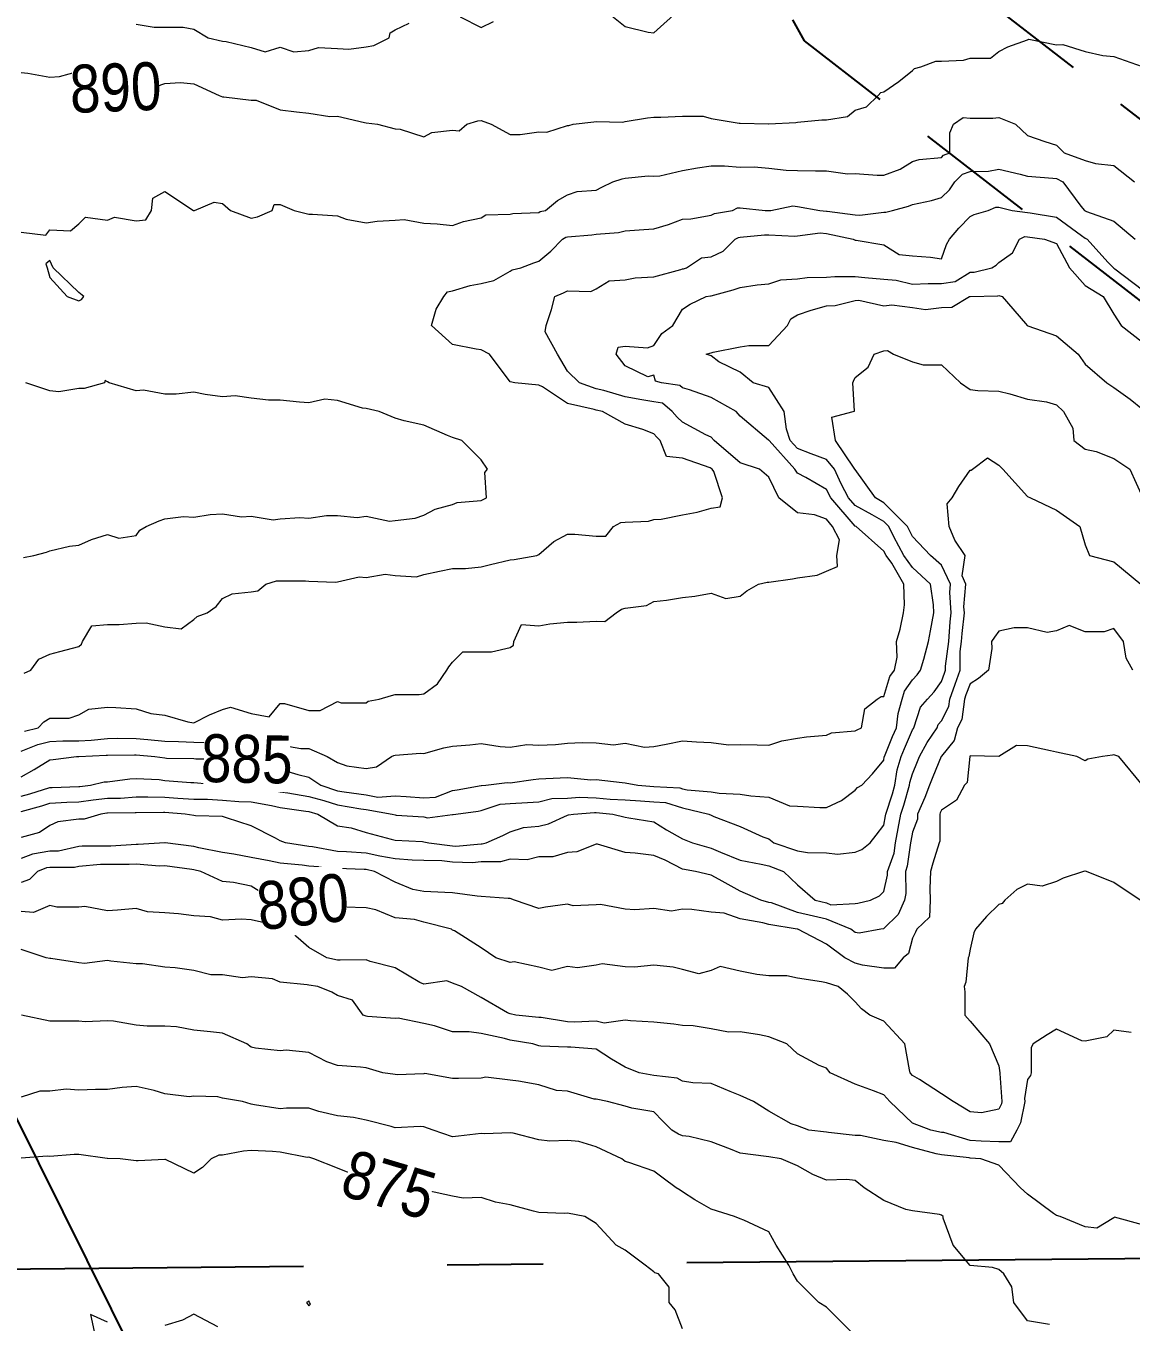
# Model space of a CAD drawing. Extents: x 537850 to 541798, y 6045627 to 6050132.
# Drawn here: x 540503.8 to 540619.1, y 6046792 to 6046927.3 of the extents above; entities that cross this region are included whole.
import ezdxf

# ---------------------------------------------------------------- set-up
doc = ezdxf.new("R2010")
doc.units = 0
doc.header["$LTSCALE"] = 5
for name, pattern in [('DASHED2', [9.525, 6.35, -3.175]), ('foc-ACCESSROAD', [3.75, 2.5, -1.25]), ('foc-QUARTERLINE', [33, 25, -3, 2, -3])]:
    doc.linetypes.add(name, pattern=pattern)
for name, color, linetype in [('C-RW', 13, 'Continuous'), ('F-AR', 190, 'foc-ACCESSROAD'), ('L-SECQ', 8, 'foc-QUARTERLINE')]:
    doc.layers.add(name, color=color, linetype=linetype)
doc.layers.add('Contour_Line_Intermediate', color=7, linetype='DASHED2', true_color=0xd9d9d9)
doc.layers.add('Contour_Line_Major', color=7, linetype='Continuous', true_color=0x6b6b6b)
doc.styles.get("Standard").update_dxf_attribs({"font": 'ARIALN.TTF'})

msp = doc.modelspace()

# ---------------------------------------------------------------- linework, layer by layer
at = {"layer": 'C-RW'}
msp.add_lwpolyline([(540538.349, 6046696.701), (540275.105, 6047227.021), (540292.146, 6047249.573), (540291.045, 6047357.841), (540354.045, 6047358.494), (540354.252, 6047338.505), (540311.237, 6047338.06), (540312.204, 6047242.96), (540298.507, 6047224.834), (540560.552, 6046696.932)], dxfattribs=at)
at = {"layer": 'Contour_Line_Intermediate', "linetype": 'Continuous', "lineweight": 13, "flags": 128}
for points, elevation in [([(540564.064, 6046929.025), (540566.298, 6046927.225), (540568.707, 6046926.617), (540569.298, 6046926.557), (540572.032, 6046929.025)], 890.957), ([(540515.3, 6046927.468), (540517.182, 6046927.144), (540518.3, 6046927.145), (540520.181, 6046927.145), (540521.3, 6046926.963), (540522.79, 6046926.025), (540524.3, 6046925.709), (540524.666, 6046925.66), (540527.3, 6046925.032), (540528.738, 6046924.587), (540530.3, 6046925.084), (540531.755, 6046924.57), (540533.3, 6046924.716), (540534.301, 6046925.024), (540536.299, 6046924.913), (540537.477, 6046924.848), (540539.299, 6046925.091), (540540.083, 6046925.242), (540541.677, 6046926.025), (540541.775, 6046926.549), (540542.299, 6046926.877), (540543.767, 6046927.557)], 890.957), ([(540549.088, 6046928.236), (540551.299, 6046927.103), (540552.57, 6046927.755)], 890.957), ([(540503.301, 6046905.77), (540505.879, 6046905.448), (540506.301, 6046906.011), (540508.445, 6046905.882), (540509.301, 6046906.635), (540509.997, 6046907.331), (540512.301, 6046907.002), (540513.018, 6046907.309), (540515.3, 6046906.928), (540516.287, 6046907.039), (540516.878, 6046908.026), (540517.03, 6046909.296), (540518.3, 6046910.005), (540521.268, 6046908.026), (540521.3, 6046908.008), (540521.313, 6046908.013), (540521.375, 6046908.026), (540523.425, 6046908.902), (540524.3, 6046908.741), (540525.133, 6046908.026), (540527.3, 6046907.214), (540527.95, 6046907.376), (540529.467, 6046908.026), (540529.675, 6046908.651), (540530.3, 6046908.651), (540531.761, 6046908.026), (540533.3, 6046907.65), (540533.676, 6046907.65), (540536.299, 6046907.475), (540537.218, 6046907.108), (540539.299, 6046906.73), (540540.426, 6046906.9), (540542.299, 6046907.004), (540543.243, 6046907.083), (540545.299, 6046906.697), (540546.694, 6046906.632), (540548.299, 6046906.466), (540549.452, 6046906.873), (540551.299, 6046907.262), (540551.767, 6046907.558), (540554.299, 6046907.642), (540554.606, 6046907.719), (540557.298, 6046907.828), (540557.426, 6046907.899), (540558.013, 6046908.026), (540559.26, 6046909.065), (540560.298, 6046909.658), (540561.306, 6046910.018), (540563.298, 6046910.129), (540563.867, 6046910.457), (540565.018, 6046911.026), (540566.009, 6046911.315), (540566.298, 6046911.4), (540568.701, 6046911.624), (540569.298, 6046911.591), (540569.914, 6046911.642), (540572.298, 6046912.199), (540573.846, 6046912.477), (540575.298, 6046912.665), (540576.659, 6046912.665), (540578.297, 6046912.535), (540579.753, 6046912.571), (540581.297, 6046912.421), (540583.09, 6046912.234), (540584.297, 6046912.188), (540586.17, 6046912.153), (540587.297, 6046912.153), (540589.49, 6046911.833), (540590.297, 6046911.882), (540592.605, 6046911.718), (540593.297, 6046911.7), (540594.995, 6046912.328), (540596.297, 6046913.144), (540596.993, 6046913.33), (540599.296, 6046913.567), (540599.531, 6046913.791), (540600.186, 6046914.026), (540600.186, 6046916.136), (540600.568, 6046917.026), (540601.579, 6046917.743), (540602.296, 6046917.65), (540604.674, 6046917.648), (540605.296, 6046917.741), (540607.018, 6046917.026), (540608.296, 6046915.833), (540610.086, 6046915.236), (540611.296, 6046914.833), (540612.104, 6046914.026), (540614.296, 6046913.225), (540615.391, 6046912.931), (540617.296, 6046912.707), (540619.431, 6046911.026)], 888.957), ([(540503.6, 6046859.73), (540504.305, 6046860.029), (540505.145, 6046861.184), (540506.301, 6046861.717), (540507.334, 6046861.995), (540509.301, 6046862.524), (540509.586, 6046862.743), (540509.687, 6046863.029), (540510.656, 6046864.673), (540512.301, 6046864.805), (540513.524, 6046864.805), (540515.3, 6046864.959), (540516.342, 6046864.987), (540518.3, 6046864.575), (540519.978, 6046864.351), (540521.3, 6046865.325), (540521.668, 6046865.661), (540522.702, 6046866.028), (540523.653, 6046866.675), (540524.3, 6046867.523), (540525.304, 6046868.024), (540527.3, 6046868.206), (540527.996, 6046868.332), (540528.807, 6046869.028), (540529.951, 6046869.377), (540530.3, 6046869.363), (540532.97, 6046869.357), (540533.3, 6046869.317), (540536.103, 6046869.225), (540536.299, 6046869.256), (540538.541, 6046869.787), (540539.299, 6046869.701), (540541.264, 6046870.063), (540542.299, 6046869.916), (540544.55, 6046869.778), (540545.299, 6046870.014), (540546.951, 6046870.376), (540548.299, 6046870.662), (540549.665, 6046870.662), (540551.299, 6046870.815), (540552.269, 6046871.058), (540554.299, 6046871.565), (540554.727, 6046871.6), (540557.091, 6046872.028), (540557.244, 6046872.082), (540557.298, 6046872.101), (540558.866, 6046873.46), (540560.298, 6046874.256), (540561.07, 6046874.256), (540563.298, 6046874.033), (540564.283, 6046874.043), (540565.075, 6046875.028), (540565.873, 6046875.453), (540566.298, 6046875.5), (540568.741, 6046875.585), (540569.298, 6046875.787), (540570.07, 6046875.8), (540572.298, 6046876.244), (540573.803, 6046876.523), (540575.298, 6046876.941), (540576.235, 6046877.091), (540576.479, 6046878.028), (540575.552, 6046880.773), (540575.388, 6046881.028), (540575.298, 6046881.108), (540575.159, 6046881.166), (540572.298, 6046882.164), (540570.606, 6046882.336), (540569.966, 6046884.028), (540569.619, 6046884.349), (540569.298, 6046884.723), (540568.151, 6046885.175), (540566.298, 6046885.704), (540563.942, 6046887.027), (540563.298, 6046887.179), (540563.067, 6046887.258), (540560.298, 6046887.891), (540557.695, 6046889.631), (540557.298, 6046889.785), (540554.792, 6046890.027), (540554.299, 6046890.15), (540552.141, 6046893.027), (540551.299, 6046893.471), (540550.767, 6046893.558), (540548.299, 6046894.031), (540546.107, 6046896.027), (540546.586, 6046897.739), (540547.385, 6046899.027), (540547.778, 6046899.548), (540548.299, 6046899.633), (540550.149, 6046900.177), (540551.299, 6046900.394), (540552.612, 6046900.714), (540554.299, 6046901.703), (540554.511, 6046901.814), (540555.441, 6046902.027), (540556.77, 6046902.555), (540557.298, 6046902.738), (540558.543, 6046903.782), (540559.756, 6046905.026), (540560.105, 6046905.22), (540560.298, 6046905.262), (540562.841, 6046905.484), (540563.298, 6046905.534), (540565.616, 6046905.709), (540566.298, 6046905.895), (540568.273, 6046906.051), (540569.298, 6046906.104), (540570.82, 6046906.548), (540572.298, 6046907.099), (540573.166, 6046907.158), (540575.298, 6046907.531), (540575.628, 6046907.696), (540577.498, 6046908.026), (540578.031, 6046908.293), (540578.297, 6046908.293), (540580.909, 6046908.026), (540581.297, 6046908.008), (540581.316, 6046908.007), (540581.511, 6046908.026), (540583.8, 6046908.524), (540584.297, 6046908.436), (540586.62, 6046908.026), (540587.297, 6046907.963), (540587.378, 6046907.946), (540590.297, 6046907.562), (540590.805, 6046907.518), (540593.297, 6046907.836), (540593.492, 6046907.831), (540594.208, 6046908.026), (540595.868, 6046908.455), (540596.297, 6046908.648), (540598.259, 6046909.064), (540599.296, 6046909.365), (540600.14, 6046910.182), (540600.688, 6046911.026), (540601.511, 6046911.812), (540602.296, 6046912.093), (540604.199, 6046912.123), (540605.296, 6046912.33), (540607.501, 6046911.821), (540608.296, 6046911.601), (540610.928, 6046911.394), (540611.296, 6046911.358), (540611.964, 6046911.026), (540613.863, 6046908.459), (540614.217, 6046908.026), (540614.296, 6046907.972), (540614.421, 6046907.901), (540617.296, 6046906.915), (540619.518, 6046905.026)], 887.957), ([(540503.649, 6046853.681), (540505.074, 6046854.029), (540505.661, 6046854.669), (540506.301, 6046855.048), (540508.292, 6046855.038), (540509.301, 6046855.389), (540510.368, 6046855.962), (540512.301, 6046856.188), (540513.176, 6046856.154), (540515.3, 6046855.994), (540516.816, 6046855.513), (540518.3, 6046855.341), (540520.683, 6046854.646), (540521.3, 6046854.541), (540522.947, 6046855.382), (540524.3, 6046855.925), (540525.138, 6046856.191), (540527.3, 6046855.529), (540529.162, 6046855.166), (540530.3, 6046856.572), (540530.761, 6046856.568), (540533.3, 6046855.851), (540534.477, 6046855.851), (540536.299, 6046856.775), (540536.683, 6046856.645), (540539.299, 6046856.645), (540539.503, 6046856.825), (540540.636, 6046857.029), (540541.935, 6046857.393), (540542.299, 6046857.496), (540544.832, 6046857.496), (540545.299, 6046857.563), (540546.719, 6046858.608), (540547.714, 6046860.029), (540547.924, 6046860.404), (540548.299, 6046860.866), (540549.38, 6046861.947), (540551.299, 6046861.947), (540552.38, 6046861.947), (540554.299, 6046862.427), (540554.671, 6046862.656), (540554.703, 6046863.029), (540555.505, 6046864.822), (540557.298, 6046864.686), (540558.455, 6046864.872), (540560.298, 6046865.06), (540561.267, 6046865.06), (540563.298, 6046865.169), (540564.195, 6046865.132), (540565.379, 6046866.028), (540565.919, 6046866.407), (540566.298, 6046866.501), (540568.528, 6046866.798), (540569.298, 6046867.217), (540570.62, 6046867.351), (540572.298, 6046867.645), (540573.574, 6046867.752), (540575.298, 6046868.065), (540576.812, 6046867.514), (540578.297, 6046867.762), (540578.99, 6046868.336), (540580.208, 6046869.028), (540581.113, 6046869.213), (540581.297, 6046869.229), (540583.756, 6046869.57), (540584.297, 6046869.675), (540586.352, 6046869.973), (540587.297, 6046870.371), (540588.445, 6046870.88), (540588.399, 6046872.028), (540588.661, 6046873.664), (540587.935, 6046875.028), (540587.297, 6046875.803), (540586.061, 6046876.264), (540584.297, 6046876.459), (540582.35, 6046878.028), (540581.297, 6046880.187), (540580.327, 6046881.028), (540578.297, 6046881.682), (540575.597, 6046884.028), (540575.298, 6046884.368), (540574.717, 6046884.608), (540572.298, 6046885.916), (540571.721, 6046886.451), (540571.225, 6046887.027), (540570.197, 6046887.927), (540569.298, 6046888.055), (540568.064, 6046888.261), (540566.298, 6046888.576), (540564.09, 6046889.236), (540563.298, 6046889.422), (540561.539, 6046890.027), (540560.298, 6046891.267), (540559.233, 6046893.027), (540557.972, 6046895.353), (540558.08, 6046896.027), (540558.635, 6046897.691), (540558.969, 6046899.027), (540559.889, 6046899.436), (540560.298, 6046899.653), (540562.744, 6046899.581), (540563.298, 6046899.857), (540564.648, 6046900.677), (540566.298, 6046900.795), (540567.34, 6046900.984), (540569.298, 6046901.09), (540572.121, 6046901.85), (540572.298, 6046901.92), (540572.388, 6046901.936), (540572.697, 6046902.027), (540574.257, 6046903.067), (540575.298, 6046903.182), (540576.542, 6046903.782), (540577.788, 6046905.026), (540578.127, 6046905.196), (540578.297, 6046905.226), (540580.836, 6046905.488), (540581.297, 6046905.466), (540583.995, 6046905.329), (540584.297, 6046905.359), (540586.643, 6046905.68), (540587.297, 6046905.619), (540590.081, 6046905.026), (540590.297, 6046904.931), (540590.415, 6046904.908), (540593.297, 6046904.428), (540594.884, 6046903.439), (540596.297, 6046903.306), (540598.167, 6046903.156), (540599.296, 6046902.989), (540599.841, 6046904.482), (540600.156, 6046905.026), (540601.135, 6046906.188), (540602.296, 6046907.389), (540602.718, 6046907.605), (540604.167, 6046908.026), (540604.967, 6046908.356), (540605.296, 6046908.365), (540606.691, 6046908.026), (540608.296, 6046907.809), (540608.548, 6046907.775), (540611.296, 6046907.324), (540613.921, 6046905.401), (540614.296, 6046905.142), (540614.499, 6046905.026), (540616.678, 6046902.644), (540617.239, 6046902.027), (540617.296, 6046901.989), (540617.407, 6046901.915), (540620.295, 6046899.757)], 886.957), ([(540503.301, 6046851.597), (540505.051, 6046852.279), (540506.301, 6046852.584), (540507.653, 6046852.677), (540509.301, 6046852.674), (540510.599, 6046852.731), (540512.301, 6046852.928), (540513.388, 6046852.941), (540515.3, 6046852.919), (540516.528, 6046852.801), (540518.3, 6046852.631), (540519.714, 6046852.615), (540521.3, 6046852.513), (540522.817, 6046852.512), (540524.3, 6046852.671), (540525.674, 6046852.655), (540527.3, 6046852.781), (540528.928, 6046852.4), (540530.3, 6046852.255), (540532.473, 6046851.855), (540533.3, 6046851.853), (540535.234, 6046851.029), (540536.299, 6046850.401), (540537.279, 6046850.049), (540539.299, 6046849.77), (540540.377, 6046849.952), (540541.929, 6046851.029), (540542.185, 6046851.144), (540542.299, 6046851.164), (540544.954, 6046851.374), (540545.299, 6046851.358), (540547.4, 6046851.928), (540548.299, 6046852.121), (540550.088, 6046852.24), (540551.299, 6046852.381), (540553.267, 6046852.061), (540554.299, 6046852.006), (540556.053, 6046852.275), (540557.298, 6046852.216), (540559.036, 6046852.291), (540560.298, 6046852.438), (540561.818, 6046852.509), (540563.298, 6046852.477), (540565.087, 6046852.24), (540566.298, 6046852.411), (540568.321, 6046852.006), (540569.298, 6046852.081), (540570.584, 6046852.315), (540572.298, 6046852.678), (540573.756, 6046852.57), (540575.298, 6046852.511), (540577.092, 6046852.235), (540578.297, 6046852.293), (540580.076, 6046852.25), (540581.297, 6046852.221), (540582.653, 6046852.673), (540584.297, 6046852.947), (540585.224, 6046853.102), (540587.297, 6046853.261), (540587.824, 6046853.502), (540590.297, 6046853.708), (540590.513, 6046853.813), (540590.958, 6046854.029), (540591.323, 6046856.003), (540592.592, 6046857.029), (540593.032, 6046857.293), (540593.297, 6046857.305), (540593.935, 6046859.39), (540594.394, 6046860.029), (540594.686, 6046861.418), (540594.611, 6046863.029), (540594.985, 6046864.34), (540595.34, 6046866.028), (540595.451, 6046866.874), (540595.371, 6046869.028), (540594.112, 6046871.213), (540593.527, 6046872.028), (540593.297, 6046872.46), (540590.391, 6046875.028), (540590.297, 6046875.079), (540587.748, 6046878.028), (540587.297, 6046878.895), (540585.166, 6046880.159), (540584.297, 6046880.616), (540584.005, 6046881.028), (540581.319, 6046884.006), (540581.299, 6046884.028), (540581.297, 6046884.033), (540581.268, 6046884.057), (540578.297, 6046886.564), (540577.9, 6046887.027), (540575.298, 6046888.519), (540573.011, 6046889.314), (540572.298, 6046889.509), (540572.021, 6046889.751), (540570.092, 6046890.027), (540569.478, 6046890.208), (540569.298, 6046890.845), (540568.669, 6046890.656), (540566.298, 6046891.794), (540565.386, 6046893.027), (540565.584, 6046893.741), (540566.298, 6046893.864), (540568.653, 6046893.672), (540569.298, 6046893.943), (540570.138, 6046895.187), (540571.288, 6046896.027), (540572.298, 6046897.707), (540573.089, 6046898.235), (540574.771, 6046899.027), (540575.218, 6046899.106), (540575.298, 6046899.129), (540577.582, 6046899.742), (540578.297, 6046899.981), (540580.066, 6046900.258), (540581.297, 6046900.349), (540582.533, 6046900.791), (540584.297, 6046900.889), (540585.288, 6046901.035), (540587.297, 6046901.068), (540588.176, 6046901.147), (540590.297, 6046901.131), (540591.297, 6046901.026), (540593.297, 6046900.844), (540594.59, 6046900.733), (540596.297, 6046900.33), (540597.911, 6046900.412), (540599.296, 6046900.396), (540600.724, 6046900.599), (540602.296, 6046901.586), (540602.726, 6046901.597), (540604.553, 6046902.027), (540605.011, 6046902.312), (540605.296, 6046902.593), (540606.706, 6046903.617), (540607.463, 6046905.026), (540608.018, 6046905.304), (540608.296, 6046905.267), (540610.067, 6046905.026), (540611.296, 6046904.582), (540612.663, 6046902.027), (540614.296, 6046900.2), (540616.183, 6046899.027), (540617.296, 6046897.2), (540618.047, 6046896.027), (540620.295, 6046894.286)], 885.957), ([(540503.301, 6046846.898), (540504.187, 6046847.143), (540506.301, 6046847.787), (540506.527, 6046847.803), (540509.301, 6046847.886), (540509.428, 6046847.902), (540510.541, 6046848.029), (540511.955, 6046848.375), (540512.301, 6046848.401), (540514.616, 6046848.713), (540515.3, 6046848.725), (540517.706, 6046848.623), (540518.3, 6046848.545), (540520.995, 6046848.334), (540521.3, 6046848.329), (540524.286, 6046848.029), (540524.3, 6046848.028), (540524.301, 6046848.028), (540527.3, 6046847.995), (540527.343, 6046847.987), (540530.3, 6046847.346), (540531.1, 6046847.229), (540533.3, 6046846.874), (540534.874, 6046846.455), (540536.299, 6046845.993), (540538.743, 6046845.586), (540539.299, 6046845.507), (540541.986, 6046845.029), (540542.299, 6046844.933), (540542.401, 6046844.927), (540545.299, 6046844.728), (540545.68, 6046844.648), (540548.299, 6046844.965), (540548.354, 6046844.975), (540548.627, 6046845.029), (540550.983, 6046845.345), (540551.299, 6046845.399), (540553.252, 6046846.076), (540554.299, 6046846.133), (540556.111, 6046846.217), (540557.298, 6046846.314), (540558.668, 6046846.66), (540560.298, 6046846.697), (540561.532, 6046846.796), (540563.298, 6046846.724), (540564.745, 6046846.582), (540566.298, 6046846.514), (540567.918, 6046846.409), (540569.298, 6046846.306), (540570.507, 6046846.238), (540572.298, 6046845.683), (540575.043, 6046845.029), (540575.298, 6046844.918), (540575.552, 6046844.775), (540578.297, 6046843.734), (540580.684, 6046842.642), (540581.297, 6046842.432), (540581.833, 6046842.03), (540584.297, 6046841.203), (540585.314, 6046841.013), (540587.297, 6046840.968), (540588.469, 6046840.858), (540590.297, 6046841.05), (540590.992, 6046841.335), (540591.855, 6046842.03), (540592.507, 6046842.819), (540593.297, 6046843.871), (540593.48, 6046844.846), (540593.515, 6046845.029), (540594.193, 6046847.133), (540594.45, 6046848.029), (540594.681, 6046849.645), (540595.099, 6046851.029), (540595.445, 6046851.881), (540596.297, 6046853.819), (540596.372, 6046853.953), (540596.422, 6046854.029), (540597.128, 6046856.197), (540597.85, 6046857.029), (540598.547, 6046857.778), (540599.296, 6046858.848), (540599.607, 6046859.718), (540599.723, 6046860.029), (540599.718, 6046860.45), (540600.06, 6046863.029), (540600.219, 6046865.106), (540600.326, 6046866.028), (540600.17, 6046868.155), (540600.245, 6046869.028), (540599.296, 6046870.995), (540598.166, 6046872.028), (540596.297, 6046873.993), (540595.77, 6046875.028), (540593.297, 6046877.522), (540592.423, 6046878.028), (540590.297, 6046880.995), (540590.282, 6046881.028), (540590.196, 6046881.128), (540588.256, 6046884.028), (540587.87, 6046886.455), (540590.103, 6046887.027), (540590.245, 6046887.08), (540590.055, 6046890.027), (540590.127, 6046890.197), (540590.297, 6046890.599), (540591.663, 6046891.661), (540592.283, 6046893.027), (540593.297, 6046893.368), (540593.689, 6046893.42), (540594.301, 6046893.027), (540596.297, 6046892.236), (540597.404, 6046891.92), (540599.296, 6046891.92), (540601.289, 6046890.027), (540602.296, 6046889.346), (540603.089, 6046889.235), (540605.296, 6046889.167), (540606.429, 6046888.894), (540608.296, 6046888.339), (540610.279, 6046888.044), (540611.296, 6046887.735), (540612.035, 6046887.027), (540613.021, 6046885.302), (540613.109, 6046884.028), (540614.296, 6046883.122), (540615.443, 6046882.88), (540617.296, 6046882.139), (540618.95, 6046881.028), (540620.295, 6046878.101)], 883.958), ([(540503.526, 6046871.803), (540504.632, 6046872.028), (540505.953, 6046872.376), (540506.301, 6046872.491), (540508.355, 6046872.974), (540509.301, 6046873.079), (540510.645, 6046873.684), (540512.301, 6046874.211), (540513.499, 6046873.829), (540515.3, 6046874.106), (540515.679, 6046874.65), (540516.326, 6046875.028), (540517.688, 6046875.64), (540518.3, 6046875.824), (540520.237, 6046876.091), (540521.3, 6046876.03), (540523.023, 6046876.305), (540524.3, 6046876.357), (540526.275, 6046876.053), (540527.3, 6046876.119), (540529.575, 6046875.752), (540530.3, 6046875.847), (540532.364, 6046875.964), (540533.3, 6046875.903), (540535.141, 6046876.186), (540536.299, 6046876.186), (540538.346, 6046875.982), (540539.299, 6046876.101), (540541.726, 6046875.601), (540542.299, 6046875.67), (540544.409, 6046875.918), (540545.299, 6046876.236), (540546.47, 6046876.857), (540548.299, 6046877.332), (540548.792, 6046877.535), (540551.299, 6046877.763), (540551.481, 6046877.846), (540551.828, 6046878.028), (540551.668, 6046880.659), (540551.933, 6046881.028), (540551.299, 6046881.98), (540549.252, 6046884.028), (540548.299, 6046884.321), (540547.787, 6046884.539), (540545.299, 6046885.602), (540543.252, 6046886.074), (540542.299, 6046886.347), (540540.649, 6046887.027), (540539.299, 6046887.372), (540538.921, 6046887.405), (540536.299, 6046888.202), (540534.993, 6046888.334), (540533.3, 6046887.942), (540532.327, 6046888), (540530.3, 6046888.226), (540529.101, 6046888.226), (540527.3, 6046888.435), (540525.636, 6046888.692), (540524.3, 6046888.558), (540522.509, 6046888.818), (540521.3, 6046889.043), (540519.46, 6046888.867), (540518.3, 6046888.867), (540516.05, 6046889.277), (540515.3, 6046889.202), (540512.493, 6046890.027), (540512.301, 6046890.134), (540512.06, 6046890.267), (540511.98, 6046890.027), (540509.874, 6046889.454), (540509.301, 6046889.454), (540507.223, 6046889.105), (540506.301, 6046889.195), (540503.786, 6046890.027)], 888.957), ([(540503.301, 6046845.3), (540505.439, 6046845.892), (540506.301, 6046846.155), (540508.055, 6046846.275), (540509.301, 6046846.313), (540510.825, 6046846.505), (540512.301, 6046846.673), (540513.643, 6046846.687), (540515.3, 6046846.816), (540516.499, 6046846.831), (540518.3, 6046846.784), (540519.646, 6046846.684), (540521.3, 6046846.594), (540522.747, 6046846.583), (540524.3, 6046846.487), (540526, 6046846.329), (540527.3, 6046846.315), (540529.418, 6046845.911), (540530.3, 6046845.72), (540533.005, 6046845.324), (540533.3, 6046845.277), (540534.229, 6046845.029), (540536.299, 6046843.797), (540537.737, 6046843.592), (540539.299, 6046843.091), (540541.906, 6046842.423), (540542.299, 6046842.301), (540545.179, 6046842.15), (540545.299, 6046842.141), (540545.838, 6046842.03), (540548.299, 6046841.694), (540548.642, 6046841.687), (540551.299, 6046841.921), (540551.407, 6046841.921), (540551.807, 6046842.03), (540553.555, 6046842.773), (540554.299, 6046843.175), (540555.687, 6046843.641), (540557.298, 6046843.762), (540558.321, 6046844.006), (540560.298, 6046844.919), (540560.385, 6046844.943), (540560.914, 6046845.029), (540563.121, 6046845.206), (540563.298, 6046845.199), (540565.032, 6046845.029), (540566.298, 6046844.709), (540566.691, 6046844.636), (540569.298, 6046844.214), (540570.634, 6046843.366), (540572.298, 6046842.45), (540573.324, 6046842.03), (540575.298, 6046841.461), (540576.268, 6046841.059), (540578.297, 6046840.219), (540580.514, 6046839.812), (540581.297, 6046839.635), (540582.841, 6046839.03), (540584.297, 6046837.635), (540586.131, 6046836.03), (540587.297, 6046835.752), (540587.761, 6046835.566), (540590.297, 6046835.708), (540590.584, 6046835.742), (540591.907, 6046836.03), (540592.834, 6046836.493), (540593.297, 6046836.956), (540593.692, 6046838.634), (540593.683, 6046839.03), (540594.367, 6046840.96), (540594.52, 6046842.03), (540594.801, 6046843.525), (540595.085, 6046845.029), (540595.38, 6046845.946), (540595.978, 6046848.029), (540596.018, 6046848.308), (540596.297, 6046849.23), (540596.799, 6046850.526), (540597.005, 6046851.029), (540597.828, 6046852.497), (540598.841, 6046854.029), (540598.953, 6046854.372), (540599.296, 6046854.768), (540600.08, 6046856.245), (540600.177, 6046857.029), (540600.735, 6046858.59), (540601.269, 6046860.029), (540601.249, 6046861.981), (540601.388, 6046863.029), (540601.452, 6046863.873), (540601.702, 6046866.028), (540601.655, 6046866.67), (540601.858, 6046869.028), (540601.449, 6046869.875), (540601.764, 6046872.028), (540600.7, 6046873.624), (540600.115, 6046875.028), (540599.917, 6046877.407), (540600.434, 6046878.028), (540601.102, 6046879.222), (540602.296, 6046880.924), (540602.408, 6046880.916), (540602.559, 6046881.028), (540604.115, 6046882.209), (540605.296, 6046881.443), (540605.692, 6046881.028), (540608.296, 6046878.164), (540608.585, 6046878.028), (540611.296, 6046876.744), (540613.731, 6046875.028), (540614.296, 6046873.138), (540614.74, 6046872.028), (540617.296, 6046871.368), (540620.119, 6046869.028)], 882.958), ([(540619.263, 6046860.029), (540618.565, 6046861.298), (540618.309, 6046863.029), (540617.296, 6046864.405), (540616.278, 6046864.047), (540614.296, 6046864.047), (540612.619, 6046864.705), (540611.296, 6046864.149), (540610.342, 6046863.983), (540608.296, 6046864.45), (540606.874, 6046864.45), (540605.296, 6046864.124), (540604.825, 6046863.5), (540604.542, 6046863.029), (540604.577, 6046862.309), (540604.227, 6046860.029), (540603.163, 6046859.162), (540602.296, 6046858.631), (540601.863, 6046857.462), (540601.708, 6046857.029), (540601.441, 6046854.884), (540600.988, 6046854.029), (540600.635, 6046852.691), (540599.296, 6046851.059), (540599.285, 6046851.041), (540599.278, 6046851.029), (540598.412, 6046848.913), (540598.069, 6046848.029), (540597.571, 6046846.755), (540596.823, 6046845.029), (540596.823, 6046844.503), (540596.297, 6046843.129), (540596.122, 6046842.204), (540596.089, 6046842.03), (540595.74, 6046839.586), (540595.543, 6046839.03), (540595.6, 6046836.726), (540595.436, 6046836.03), (540594.782, 6046834.544), (540593.297, 6046833.071), (540593.263, 6046833.064), (540592.981, 6046833.03), (540590.715, 6046832.612), (540590.297, 6046832.676), (540589.839, 6046833.03), (540587.297, 6046834.047), (540585.961, 6046834.366), (540584.297, 6046834.748), (540581.579, 6046835.748), (540581.297, 6046835.792), (540580.446, 6046836.03), (540578.297, 6046836.983), (540576.127, 6046838.2), (540575.298, 6046838.647), (540573.638, 6046839.03), (540572.298, 6046839.278), (540570.479, 6046840.211), (540569.298, 6046840.699), (540567.369, 6046840.958), (540566.298, 6046841.004), (540563.431, 6046841.896), (540563.298, 6046841.875), (540561.255, 6046841.073), (540560.298, 6046841.021), (540558.764, 6046840.564), (540557.298, 6046840.564), (540556.08, 6046840.248), (540554.299, 6046840.306), (540553.296, 6046840.032), (540551.299, 6046840.032), (540550.377, 6046839.951), (540548.299, 6046839.998), (540547.178, 6046840.151), (540545.299, 6046840.179), (540544.104, 6046840.225), (540542.299, 6046840.359), (540540.7, 6046840.629), (540539.299, 6046840.953), (540537.234, 6046841.095), (540536.299, 6046841.128), (540533.707, 6046841.622), (540533.3, 6046841.65), (540530.887, 6046842.03), (540530.3, 6046842.247), (540529.817, 6046842.512), (540527.3, 6046843.814), (540524.712, 6046844.617), (540524.3, 6046844.78), (540521.49, 6046844.839), (540521.3, 6046844.89), (540520.423, 6046845.029), (540518.3, 6046845.188), (540518.138, 6046845.192), (540515.3, 6046845.155), (540515.184, 6046845.146), (540512.301, 6046845.116), (540512.223, 6046845.107), (540511.603, 6046845.029), (540509.854, 6046844.477), (540509.301, 6046844.477), (540507.129, 6046844.202), (540506.301, 6046843.834), (540505.218, 6046843.112), (540503.301, 6046842.586)], 881.958), ([(540620.295, 6046848.045), (540617.797, 6046851.029), (540617.296, 6046851.214), (540617.162, 6046851.162), (540616.097, 6046851.029), (540614.573, 6046850.752), (540614.296, 6046850.578), (540613.437, 6046851.029), (540611.296, 6046851.503), (540610.696, 6046851.629), (540608.296, 6046852.134), (540607.129, 6046852.196), (540605.296, 6046851.029), (540602.296, 6046851.094), (540602.283, 6046851.043), (540602.272, 6046851.029), (540602.001, 6046848.324), (540601.717, 6046848.029), (540600.865, 6046846.46), (540599.296, 6046845.442), (540599.181, 6046845.145), (540599.13, 6046845.029), (540599.13, 6046842.196), (540599.067, 6046842.03), (540598.409, 6046839.917), (540598.156, 6046839.03), (540598.082, 6046837.244), (540598.129, 6046836.03), (540598.061, 6046834.266), (540596.73, 6046833.03), (540596.61, 6046832.717), (540596.297, 6046832.087), (540595.87, 6046830.457), (540595.316, 6046830.03), (540594.395, 6046828.931), (540593.297, 6046828.93), (540591.056, 6046829.271), (540590.297, 6046829.472), (540589.226, 6046830.03), (540587.297, 6046831.435), (540584.324, 6046833.003), (540584.297, 6046833.011), (540584.249, 6046833.03), (540581.297, 6046833.484), (540580.667, 6046833.66), (540578.297, 6046834.084), (540576.629, 6046834.698), (540575.298, 6046834.801), (540573.266, 6046835.061), (540572.298, 6046835.115), (540571.158, 6046834.89), (540569.298, 6046835.181), (540567.306, 6046835.021), (540566.298, 6046835.091), (540563.741, 6046835.587), (540563.298, 6046835.559), (540560.879, 6046835.449), (540560.298, 6046835.612), (540558.003, 6046835.325), (540557.298, 6046835.185), (540554.763, 6046836.03), (540554.299, 6046836.216), (540554.113, 6046836.216), (540551.299, 6046836.424), (540550.872, 6046836.456), (540548.299, 6046836.811), (540547.486, 6046836.843), (540545.299, 6046836.93), (540544.164, 6046837.165), (540542.299, 6046837.901), (540540.164, 6046839.03), (540539.299, 6046839.229), (540539.085, 6046839.244), (540536.299, 6046839.344), (540535.912, 6046839.417), (540533.3, 6046839.596), (540532.627, 6046839.702), (540530.3, 6046839.899), (540529.181, 6046840.149), (540527.3, 6046840.476), (540525.479, 6046840.85), (540524.3, 6046841.012), (540521.819, 6046841.511), (540521.3, 6046841.639), (540518.303, 6046842.027), (540518.3, 6046842.027), (540515.489, 6046841.841), (540515.3, 6046841.857), (540512.654, 6046841.676), (540512.301, 6046841.676), (540509.654, 6046841.676), (540509.301, 6046841.647), (540507.19, 6046841.14), (540506.301, 6046841.141), (540504.475, 6046840.855), (540503.301, 6046840.376)], 880.958), ([(540619.093, 6046822.233), (540617.296, 6046822.473), (540616.565, 6046821.761), (540614.296, 6046821.314), (540613.959, 6046821.368), (540611.296, 6046822.579), (540610.35, 6046821.976), (540608.865, 6046821.031), (540608.652, 6046820.675), (540608.652, 6046818.031), (540608.578, 6046817.749), (540608.296, 6046817.335), (540607.972, 6046815.355), (540607.997, 6046815.031), (540607.535, 6046812.792), (540607.161, 6046812.031), (540606.516, 6046810.811), (540605.296, 6046810.811), (540603.447, 6046810.88), (540602.296, 6046810.963), (540599.55, 6046811.777), (540599.296, 6046811.805), (540598.183, 6046812.031), (540596.297, 6046812.774), (540593.922, 6046815.031), (540593.297, 6046815.733), (540592.201, 6046816.126), (540590.297, 6046816.851), (540587.703, 6046818.031), (540587.297, 6046818.516), (540586.535, 6046818.793), (540584.297, 6046819.986), (540583.178, 6046821.031), (540581.297, 6046821.762), (540580.339, 6046821.989), (540578.297, 6046822.292), (540577.074, 6046822.254), (540575.298, 6046822.598), (540573.409, 6046822.919), (540572.298, 6046822.95), (540571.37, 6046823.103), (540569.298, 6046823.32), (540566.879, 6046823.45), (540566.298, 6046823.509), (540564.11, 6046823.218), (540563.298, 6046823.398), (540561.011, 6046823.318), (540560.298, 6046823.341), (540557.535, 6046823.794), (540557.298, 6046823.799), (540554.902, 6046824.03), (540554.299, 6046824.175), (540554.045, 6046824.284), (540551.299, 6046825.894), (540549.239, 6046827.03), (540548.299, 6046827.364), (540547.702, 6046827.628), (540545.299, 6046827.28), (540544.876, 6046827.454), (540542.299, 6046828.984), (540539.691, 6046829.639), (540539.299, 6046829.822), (540536.568, 6046829.761), (540536.299, 6046829.783), (540535.175, 6046830.03), (540533.3, 6046831.111), (540531.105, 6046833.03), (540530.3, 6046833.254), (540529.926, 6046833.403), (540527.3, 6046833.974), (540526.29, 6046834.04), (540524.3, 6046833.943), (540523.042, 6046834.288), (540521.3, 6046834.411), (540519.722, 6046834.608), (540518.3, 6046834.703), (540516.492, 6046834.838), (540515.3, 6046835.182), (540513.349, 6046834.982), (540512.301, 6046834.931), (540509.939, 6046835.391), (540509.301, 6046835.303), (540507.024, 6046835.306), (540506.301, 6046835.479), (540504.578, 6046834.753), (540503.301, 6046834.841)], 878.958), ([(540620.295, 6046802.169), (540617.375, 6046802.952), (540617.296, 6046802.892), (540615.508, 6046801.819), (540614.296, 6046801.954), (540611.698, 6046803.031), (540611.296, 6046803.131), (540610.996, 6046803.332), (540608.296, 6046805.356), (540607.546, 6046806.031), (540605.296, 6046808.384), (540603.405, 6046809.031), (540602.296, 6046809.112), (540602.182, 6046809.146), (540599.296, 6046809.461), (540598.757, 6046809.571), (540596.297, 6046810.213), (540594.585, 6046810.742), (540593.297, 6046810.954), (540590.861, 6046811.467), (540590.297, 6046811.479), (540587.521, 6046811.807), (540587.297, 6046811.82), (540585.48, 6046812.031), (540584.297, 6046812.486), (540583.64, 6046812.688), (540581.297, 6046814.027), (540579.684, 6046815.031), (540578.297, 6046815.667), (540577.261, 6046816.067), (540575.298, 6046816.905), (540573.36, 6046816.968), (540572.298, 6046817.148), (540571.717, 6046817.45), (540569.298, 6046817.742), (540567.755, 6046818.031), (540566.298, 6046818.627), (540564.894, 6046819.435), (540563.298, 6046820.498), (540560.641, 6046820.688), (540560.298, 6046820.701), (540557.526, 6046820.803), (540557.298, 6046820.827), (540556.692, 6046821.031), (540554.299, 6046821.441), (540553.712, 6046821.617), (540551.299, 6046822.14), (540550.04, 6046822.289), (540548.299, 6046822.289), (540546.418, 6046822.912), (540545.299, 6046823.151), (540542.615, 6046823.715), (540542.299, 6046823.68), (540539.434, 6046823.896), (540539.299, 6046823.941), (540538.962, 6046824.03), (540537.866, 6046825.597), (540536.299, 6046826.079), (540535.71, 6046826.441), (540534.238, 6046827.03), (540533.3, 6046827.155), (540533.117, 6046827.213), (540530.3, 6046827.472), (540529.51, 6046827.82), (540527.3, 6046828.03), (540526.387, 6046827.943), (540524.3, 6046828.253), (540523.09, 6046828.24), (540521.3, 6046828.711), (540519.357, 6046828.974), (540518.3, 6046829.036), (540515.947, 6046829.383), (540515.3, 6046829.405), (540512.661, 6046829.669), (540512.301, 6046829.726), (540509.904, 6046829.426), (540509.301, 6046829.487), (540506.385, 6046829.946), (540506.301, 6046829.949), (540505.894, 6046830.03), (540503.301, 6046830.893)], 877.958), ([(540610.584, 6046791.744), (540608.296, 6046792.125), (540606.866, 6046794.032), (540606.661, 6046795.666), (540605.827, 6046797.032), (540605.296, 6046797.494), (540604.633, 6046797.695), (540602.296, 6046797.913), (540600.525, 6046800.032), (540599.491, 6046802.837), (540599.491, 6046803.031), (540599.296, 6046803.169), (540599.102, 6046803.226), (540596.297, 6046803.627), (540595.583, 6046803.745), (540593.297, 6046804.696), (540591.242, 6046806.031), (540590.297, 6046806.773), (540589.427, 6046806.901), (540587.297, 6046806.806), (540585.904, 6046807.424), (540584.297, 6046808.3), (540582.571, 6046809.031), (540581.297, 6046809.26), (540581.035, 6046809.294), (540578.297, 6046809.65), (540577.292, 6046810.036), (540575.298, 6046810.834), (540572.971, 6046811.358), (540572.298, 6046811.451), (540571.876, 6046811.609), (540571.167, 6046812.031), (540570.244, 6046812.977), (540569.298, 6046813.947), (540566.998, 6046814.331), (540566.298, 6046814.531), (540564.463, 6046815.031), (540563.298, 6046815.259), (540563.062, 6046815.267), (540560.298, 6046816.092), (540559.151, 6046816.178), (540557.298, 6046816.759), (540555.191, 6046817.138), (540554.299, 6046817.256), (540551.778, 6046817.552), (540551.299, 6046817.478), (540548.912, 6046817.418), (540548.299, 6046817.418), (540545.396, 6046817.934), (540545.299, 6046817.92), (540542.506, 6046817.824), (540542.299, 6046817.837), (540541.014, 6046818.031), (540539.299, 6046818.548), (540538.708, 6046818.622), (540536.299, 6046818.783), (540535.172, 6046819.158), (540533.3, 6046820.139), (540530.955, 6046820.375), (540530.3, 6046820.302), (540527.726, 6046820.605), (540527.3, 6046820.694), (540526.844, 6046821.031), (540524.3, 6046822.148), (540523.035, 6046822.296), (540521.3, 6046822.474), (540519.515, 6046822.816), (540518.3, 6046822.904), (540516.425, 6046822.906), (540515.3, 6046823.001), (540512.934, 6046823.397), (540512.301, 6046823.444), (540509.974, 6046823.357), (540509.301, 6046823.403), (540506.905, 6046823.427), (540506.301, 6046823.419), (540503.327, 6046824.03)], 876.958), ([(540589.862, 6046791.032), (540587.297, 6046793.562), (540586.526, 6046794.032), (540584.297, 6046796.261), (540583.826, 6046797.032), (540583.387, 6046797.942), (540582.076, 6046800.032), (540581.297, 6046801.422), (540578.687, 6046802.642), (540578.297, 6046802.79), (540577.717, 6046803.031), (540575.298, 6046803.788), (540573.569, 6046804.76), (540572.298, 6046805.586), (540572.031, 6046805.764), (540571.63, 6046806.031), (540570.29, 6046807.023), (540569.298, 6046807.771), (540566.677, 6046808.652), (540566.298, 6046808.764), (540565.97, 6046809.031), (540563.298, 6046810.295), (540561.465, 6046810.864), (540560.298, 6046810.97), (540558.444, 6046810.886), (540557.298, 6046811.018), (540554.61, 6046811.72), (540554.299, 6046811.771), (540551.673, 6046811.657), (540551.299, 6046811.686), (540548.919, 6046811.411), (540548.299, 6046811.339), (540546.284, 6046812.031), (540545.299, 6046812.383), (540544.917, 6046812.413), (540542.299, 6046812.294), (540541.909, 6046812.421), (540539.299, 6046813.092), (540537.973, 6046813.357), (540536.299, 6046813.543), (540534.356, 6046813.975), (540533.3, 6046814.327), (540530.994, 6046814.337), (540530.3, 6046814.267), (540527.645, 6046814.686), (540527.3, 6046814.755), (540526.38, 6046815.031), (540524.3, 6046815.375), (540523.821, 6046815.509), (540521.3, 6046815.578), (540520.808, 6046815.523), (540518.3, 6046815.819), (540517.156, 6046816.175), (540515.3, 6046816.583), (540513.846, 6046816.486), (540512.301, 6046816.264), (540511.068, 6046816.264), (540509.301, 6046816.198), (540508.006, 6046816.326), (540506.301, 6046816.09), (540505.242, 6046816.09), (540503.301, 6046815.493)], 875.958), ([(540512.301, 6046791.991), (540510.539, 6046792.793), (540510.897, 6046791.032)], 873.958), ([(540523.818, 6046791.514), (540521.3, 6046792.828), (540520.128, 6046792.205), (540518.3, 6046791.655)], 873.958)]:
    msp.add_lwpolyline(points, dxfattribs=dict(at, elevation=elevation))
for points, elevation in [([(540509.595, 6046898.733), (540509.83, 6046899.027), (540509.301, 6046899.468), (540506.649, 6046902.027), (540506.301, 6046902.79), (540505.867, 6046902.461), (540506.013, 6046902.027), (540506.301, 6046901.021), (540508.105, 6046899.027), (540509.301, 6046898.586), (540509.595, 6046898.733)], 888.957), ([(540533.362, 6046794.032), (540533.3, 6046794.22), (540533.198, 6046794.134), (540533.076, 6046794.032), (540533.3, 6046793.715), (540533.471, 6046793.86), (540533.362, 6046794.032)], 873.958)]:
    msp.add_lwpolyline(points, close=True, dxfattribs=dict(at, elevation=elevation))
at = {"layer": 'Contour_Line_Major', "linetype": 'Continuous', "lineweight": 15, "flags": 128}
for points, elevation in [([(540503.301, 6046922.41), (540503.985, 6046922.342), (540506.301, 6046921.921), (540507.309, 6046922.017), (540509.301, 6046922.552), (540510.2, 6046922.127), (540512.301, 6046920.804), (540514.443, 6046920.883), (540515.3, 6046921.169), (540517.369, 6046920.957), (540518.3, 6046921.279), (540519.93, 6046921.396), (540521.3, 6046921.235), (540523.951, 6046920.026), (540524.3, 6046919.891), (540524.435, 6046919.891), (540527.3, 6046919.519), (540527.806, 6046919.519), (540530.3, 6046918.538), (540532.01, 6046918.316), (540533.3, 6046918.184), (540535.499, 6046917.827), (540536.299, 6046917.882), (540539.128, 6046917.198), (540539.299, 6046917.177), (540540.478, 6046917.026), (540542.299, 6046916.541), (540542.828, 6046916.498), (540545.299, 6046915.725), (540546.151, 6046916.174), (540548.299, 6046916.411), (540548.975, 6046916.349), (540549.802, 6046917.026), (540550.932, 6046917.393), (540551.299, 6046917.403), (540552.335, 6046917.026), (540554.299, 6046915.962), (540555.366, 6046915.958), (540557.298, 6046916.226), (540558.138, 6046916.186), (540560.298, 6046916.906), (540560.437, 6046916.887), (540560.899, 6046917.026), (540563.038, 6046917.286), (540563.298, 6046917.318), (540566.07, 6046917.254), (540566.298, 6046917.313), (540568.642, 6046917.682), (540569.298, 6046917.747), (540570.038, 6046917.766), (540572.298, 6046917.883), (540574.441, 6046917.883), (540575.298, 6046917.623), (540578.189, 6046917.135), (540578.297, 6046917.139), (540581.252, 6046917.072), (540581.297, 6046917.079), (540584.102, 6046917.221), (540584.297, 6046917.231), (540586.834, 6046917.489), (540587.297, 6046917.469), (540589.508, 6046917.815), (540590.297, 6046918.493), (540591.491, 6046918.832), (540592.699, 6046920.026), (540592.98, 6046920.342), (540593.297, 6046920.41), (540594.854, 6046921.468), (540596.297, 6046922.635), (540596.492, 6046922.83), (540597.143, 6046923.026), (540598.709, 6046923.613), (540599.296, 6046923.613), (540601.604, 6046923.718), (540602.296, 6046923.91), (540604.409, 6046923.913), (540605.296, 6046924.625), (540606.23, 6046925.092), (540608.296, 6046925.843), (540608.421, 6046925.9), (540611.296, 6046925.325), (540611.977, 6046925.345), (540614.296, 6046924.616), (540616.135, 6046924.187), (540617.296, 6046924.094), (540620.255, 6046923.066)], 889.957), ([(540503.301, 6046848.904), (540504.663, 6046849.667), (540506.301, 6046850.691), (540506.62, 6046850.71), (540509.07, 6046851.029), (540509.286, 6046851.044), (540509.301, 6046851.044), (540512.161, 6046851.168), (540512.301, 6046851.184), (540515.112, 6046851.217), (540515.3, 6046851.215), (540517.234, 6046851.029), (540518.3, 6046850.888), (540518.453, 6046850.876), (540521.3, 6046850.829), (540521.523, 6046850.807), (540524.3, 6046850.805), (540524.528, 6046850.801), (540527.3, 6046850.75), (540527.743, 6046850.586), (540530.3, 6046849.701), (540532.174, 6046849.155), (540533.3, 6046848.876), (540534.557, 6046848.029), (540536.299, 6046847.465), (540536.977, 6046847.352), (540539.299, 6046847.023), (540540.523, 6046846.806), (540542.299, 6046846.919), (540543.47, 6046846.858), (540545.299, 6046846.718), (540546.532, 6046846.796), (540548.299, 6046847.496), (540548.769, 6046847.559), (540551.299, 6046847.997), (540551.323, 6046848.005), (540551.766, 6046848.029), (540554.001, 6046848.327), (540554.299, 6046848.276), (540556.709, 6046848.619), (540557.298, 6046848.702), (540559.517, 6046848.811), (540560.298, 6046848.849), (540562.714, 6046848.613), (540563.298, 6046848.646), (540565.995, 6046848.332), (540566.298, 6046848.282), (540567.634, 6046848.029), (540569.298, 6046847.905), (540572.021, 6046847.752), (540572.298, 6046847.666), (540572.774, 6046847.553), (540575.298, 6046847.351), (540576.12, 6046847.207), (540578.297, 6046847.087), (540579.407, 6046846.92), (540581.297, 6046846.787), (540583.443, 6046845.883), (540584.297, 6046845.855), (540586.628, 6046845.698), (540587.297, 6046845.698), (540588.893, 6046846.433), (540590.297, 6046847.536), (540590.537, 6046847.789), (540590.999, 6046848.029), (540592.111, 6046849.215), (540593.297, 6046850.654), (540593.343, 6046850.982), (540593.358, 6046851.029), (540594.207, 6046853.119), (540594.607, 6046854.029), (540594.804, 6046855.521), (540595.209, 6046857.029), (540595.464, 6046857.861), (540596.297, 6046859.021), (540596.783, 6046859.542), (540597.123, 6046860.029), (540597.478, 6046861.21), (540597.942, 6046863.029), (540598.172, 6046864.153), (540598.51, 6046866.028), (540598.475, 6046866.85), (540598.153, 6046869.028), (540596.297, 6046870.76), (540595.387, 6046872.028), (540594.348, 6046873.977), (540593.813, 6046875.028), (540593.297, 6046875.549), (540592.06, 6046876.265), (540590.297, 6046877.222), (540589.6, 6046878.028), (540588.844, 6046879.48), (540588.151, 6046881.028), (540587.297, 6046882.029), (540585.715, 6046882.609), (540584.297, 6046883.172), (540583.505, 6046884.028), (540583.126, 6046885.199), (540582.884, 6046887.027), (540581.297, 6046889.542), (540579.648, 6046890.027), (540578.297, 6046891.135), (540576.083, 6046892.242), (540575.298, 6046892.852), (540574.774, 6046893.027), (540575.298, 6046893.169), (540575.493, 6046893.222), (540578.297, 6046893.78), (540579.204, 6046893.933), (540581.297, 6046893.92), (540583.24, 6046896.027), (540583.601, 6046896.723), (540584.297, 6046897.124), (540585.71, 6046897.614), (540587.297, 6046898.084), (540588.224, 6046898.1), (540590.297, 6046898.616), (540590.673, 6046898.65), (540593.297, 6046898.058), (540594.146, 6046898.177), (540596.297, 6046897.88), (540597.64, 6046897.683), (540599.296, 6046897.897), (540600.391, 6046897.933), (540602.215, 6046899.027), (540602.286, 6046899.037), (540602.296, 6046899.043), (540605.204, 6046899.119), (540605.296, 6046899.14), (540605.644, 6046899.027), (540608.081, 6046896.242), (540608.263, 6046896.027), (540608.28, 6046896.011), (540608.296, 6046896.01), (540608.323, 6046896), (540611.296, 6046894.93), (540613.552, 6046893.027), (540614.296, 6046891.982), (540616.551, 6046890.027), (540617.296, 6046889.531), (540618.996, 6046888.327), (540620.295, 6046887.295)], 884.958), ([(540620.05, 6046836.03), (540617.296, 6046837.889), (540614.444, 6046839.03), (540614.296, 6046839.071), (540614.258, 6046839.068), (540614.116, 6046839.03), (540611.999, 6046838.327), (540611.296, 6046837.99), (540609.826, 6046837.5), (540608.296, 6046837.718), (540607.17, 6046837.155), (540605.932, 6046836.03), (540605.631, 6046835.695), (540605.296, 6046835.576), (540604.007, 6046834.32), (540602.861, 6046833.03), (540602.687, 6046832.639), (540602.296, 6046830.932), (540602.174, 6046830.153), (540602.109, 6046830.03), (540601.842, 6046827.485), (540601.66, 6046827.03), (540601.735, 6046826.469), (540601.735, 6046824.03), (540602.296, 6046823.425), (540604.317, 6046821.031), (540605.296, 6046818.743), (540605.41, 6046818.031), (540605.394, 6046817.933), (540605.616, 6046815.031), (540605.561, 6046814.766), (540605.296, 6046814.226), (540603.474, 6046813.853), (540602.296, 6046813.956), (540600.523, 6046815.031), (540599.296, 6046815.828), (540597.018, 6046817.309), (540596.297, 6046817.751), (540596.048, 6046818.031), (540595.989, 6046818.338), (540595.472, 6046821.031), (540593.297, 6046823.413), (540591.83, 6046824.03), (540590.978, 6046824.712), (540590.297, 6046825.446), (540589.493, 6046826.227), (540588.526, 6046827.03), (540587.297, 6046827.417), (540586.804, 6046827.523), (540584.297, 6046827.892), (540583.17, 6046828.157), (540581.297, 6046828.157), (540580.048, 6046828.279), (540578.297, 6046828.613), (540576.211, 6046829.117), (540575.298, 6046828.691), (540573.987, 6046828.341), (540572.298, 6046828.796), (540571.322, 6046829.054), (540569.298, 6046829.249), (540567.281, 6046829.048), (540566.298, 6046829.076), (540563.916, 6046829.412), (540563.298, 6046829.245), (540561.339, 6046828.989), (540560.298, 6046829.128), (540558.642, 6046828.686), (540557.298, 6046829.048), (540554.737, 6046829.592), (540554.299, 6046829.531), (540552.802, 6046830.03), (540551.299, 6046831.063), (540548.507, 6046832.822), (540548.299, 6046832.901), (540548.197, 6046833.03), (540545.299, 6046833.736), (540544.322, 6046834.007), (540542.299, 6046834.195), (540540.287, 6046835.042), (540539.299, 6046835.236), (540537.02, 6046835.309), (540536.299, 6046835.165), (540533.49, 6046835.839), (540533.3, 6046835.937), (540530.682, 6046835.647), (540530.3, 6046835.754), (540529.61, 6046836.03), (540527.3, 6046837.489), (540525.452, 6046837.878), (540524.3, 6046837.982), (540522.034, 6046839.03), (540521.3, 6046839.211), (540521.092, 6046839.238), (540518.3, 6046839.638), (540517.73, 6046839.6), (540515.3, 6046839.807), (540514.572, 6046839.758), (540512.301, 6046839.758), (540511.573, 6046839.758), (540509.301, 6046839.569), (540508.866, 6046839.465), (540506.301, 6046839.466), (540505.924, 6046839.407), (540504.999, 6046839.03), (540504.15, 6046838.181), (540503.301, 6046837.872)], 879.958), ([(540572.298, 6046791.317), (540571.539, 6046793.273), (540570.916, 6046794.032), (540570.916, 6046795.649), (540569.773, 6046797.032), (540569.402, 6046797.136), (540569.298, 6046797.25), (540568.387, 6046797.942), (540566.298, 6046799.496), (540565.381, 6046800.032), (540563.298, 6046802.282), (540562.099, 6046803.031), (540560.298, 6046803.378), (540559.977, 6046803.353), (540557.298, 6046803.445), (540556.739, 6046803.591), (540554.299, 6046804.226), (540552.793, 6046804.537), (540551.299, 6046804.99), (540549.398, 6046804.932), (540548.299, 6046805.142), (540545.583, 6046805.747), (540545.299, 6046805.767), (540542.983, 6046806.031), (540542.299, 6046806.156), (540542.146, 6046806.185), (540539.299, 6046807.034), (540537.916, 6046807.415), (540536.299, 6046808.052), (540533.818, 6046809.031), (540533.3, 6046809.204), (540533.136, 6046809.195), (540530.3, 6046809.743), (540529.521, 6046809.81), (540527.3, 6046809.908), (540526.477, 6046809.853), (540524.3, 6046809.418), (540523.906, 6046809.425), (540523.134, 6046809.031), (540522.21, 6046808.121), (540521.3, 6046807.542), (540518.342, 6046808.989), (540518.3, 6046808.989), (540515.491, 6046808.84), (540515.3, 6046808.838), (540513.627, 6046809.031), (540512.301, 6046809.079), (540512.255, 6046809.077), (540509.301, 6046809.511), (540508.82, 6046809.512), (540506.301, 6046809.273), (540506.001, 6046809.331), (540503.301, 6046809.097)], 874.958)]:
    msp.add_lwpolyline(points, dxfattribs=dict(at, elevation=elevation))
at = {"layer": 'F-AR', "flags": 128}
for points in [[(540687.615, 6046699.301), (540666.728, 6046758.301), (540649.992, 6046882.627), (540637.828, 6046903.799), (540596.613, 6046935.707), (540550.24, 6047018.582), (540494.198, 6047092.24), (540482.261, 6047133.987), (540456.995, 6047158.606, 0.0116076), (540456.741, 6047158.843), (540450.735, 6047164.175, 0.0245364), (540450.162, 6047164.635), (540438.068, 6047173.414, 0.0546261), (540436.649, 6047174.224), (540425.158, 6047179.213, 0.0302936), (540424.306, 6047179.523), (540404.318, 6047185.455), (540392.121, 6047190.259), (540364.741, 6047182.769), (540334.717, 6047173.874), (540334.717, 6047173.874), (540334.717, 6047173.874), (540321.502, 6047170.747), (540297.339, 6047160.785), (540278.577, 6047154.978), (540258.87, 6047153.303), (540237.742, 6047156.385), (540117.263, 6047173.961), (540021.905, 6047223.161), (539965.378, 6047237.17), (539910.273, 6047276.122), (539880.405, 6047307.109), (539832.962, 6047373.092), (539796.611, 6047391.544), (539788.075, 6047400.93)], [(540671.757, 6046699.17), (540652.077, 6046754.762), (540635.526, 6046877.71), (540626.305, 6046893.759), (540585.021, 6046925.722), (540537.671, 6047010.342), (540480.559, 6047085.406), (540468.942, 6047126.031), (540446.657, 6047147.747), (540441.057, 6047152.719), (540429.925, 6047160.799), (540419.605, 6047165.28), (540399.74, 6047171.175, -0.0216979), (540399.126, 6047171.386), (540391.266, 6047174.482), (540368.849, 6047168.35), (540338.576, 6047159.381), (540326.114, 6047156.432), (540302.423, 6047146.665), (540281.461, 6047140.177), (540258.417, 6047138.218), (540235.578, 6047141.55), (540112.617, 6047159.488), (540016.593, 6047209.032), (539959.03, 6047223.297), (539900.462, 6047264.698), (539868.862, 6047297.482), (539822.921, 6047361.376), (539788.299, 6047378.95)]]:
    msp.add_lwpolyline(points, format="xyb", dxfattribs=at)
at = {"layer": 'L-SECQ'}
msp.add_line((540697.744, 6046799.336), (539928.927, 6046792.176), dxfattribs=at)

# ---------------------------------------------------------------- next in the draw order: texts
at = {"layer": 'Contour_Line_Major', "color": 251, "linetype": 'Continuous', "lineweight": -3, "true_color": 0x6b6b6b, "char_height": 4.99976, "width": 7.1418, "attachment_point": 5, "bg_fill": 3, "box_fill_scale": 1.181818, "bg_fill_color": 256, "bg_fill_true_color": 13158600, "bg_fill_transparency": 0}
for s, insert, rotation in [('{\\C256;890}', (540513.148, 6046920.835, 889.957), 2.12325), ('{\\C256;885}', (540526.842, 6046850.758, 884.958), 358.94125), ('{\\C256;880}', (540532.681, 6046835.869, 879.958), 6.31362), ('{\\C256;875}', (540541.663, 6046806.329, 874.958), 343.39103)]:
    msp.add_mtext(s, dxfattribs=dict(at, insert=insert, rotation=rotation))

doc.saveas('drawing.dxf')
